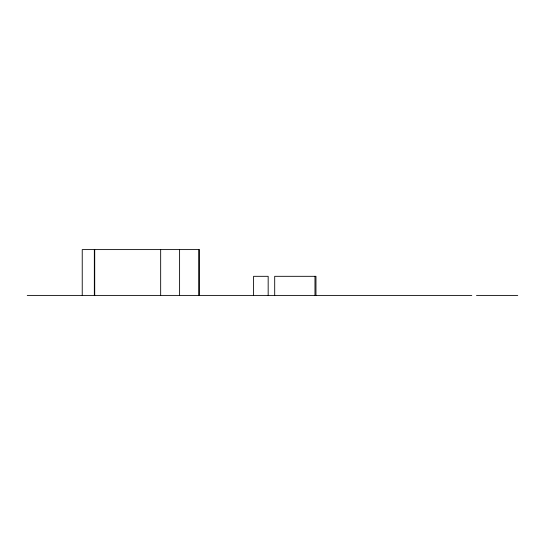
<?xml version="1.0" encoding="UTF-8"?>
<svg xmlns="http://www.w3.org/2000/svg" width="545" height="545" viewBox="0 0 545 545"><rect width="100%" height="100%" fill="white"/><g stroke="black" fill="none" stroke-linecap="round" stroke-linejoin="round"><path stroke-width="0.82" d="M27.25 295.404L471.793 295.404M476.487 295.404L517.75 295.404M315.964 295.404L315.964 276.315L274.7 276.315L274.7 295.404M314.976 276.315L314.976 295.404M268.167 295.404L268.167 276.315L253.595 276.315L253.595 295.404M199.572 295.404L199.572 249.596L82.234 249.596L82.234 295.404M198.68 249.596L198.68 295.404M179.598 249.596L179.598 295.404M160.666 249.596L160.666 295.404M94.714 249.596L94.714 295.404M94.34 249.596L94.34 295.404"/></g></svg>
